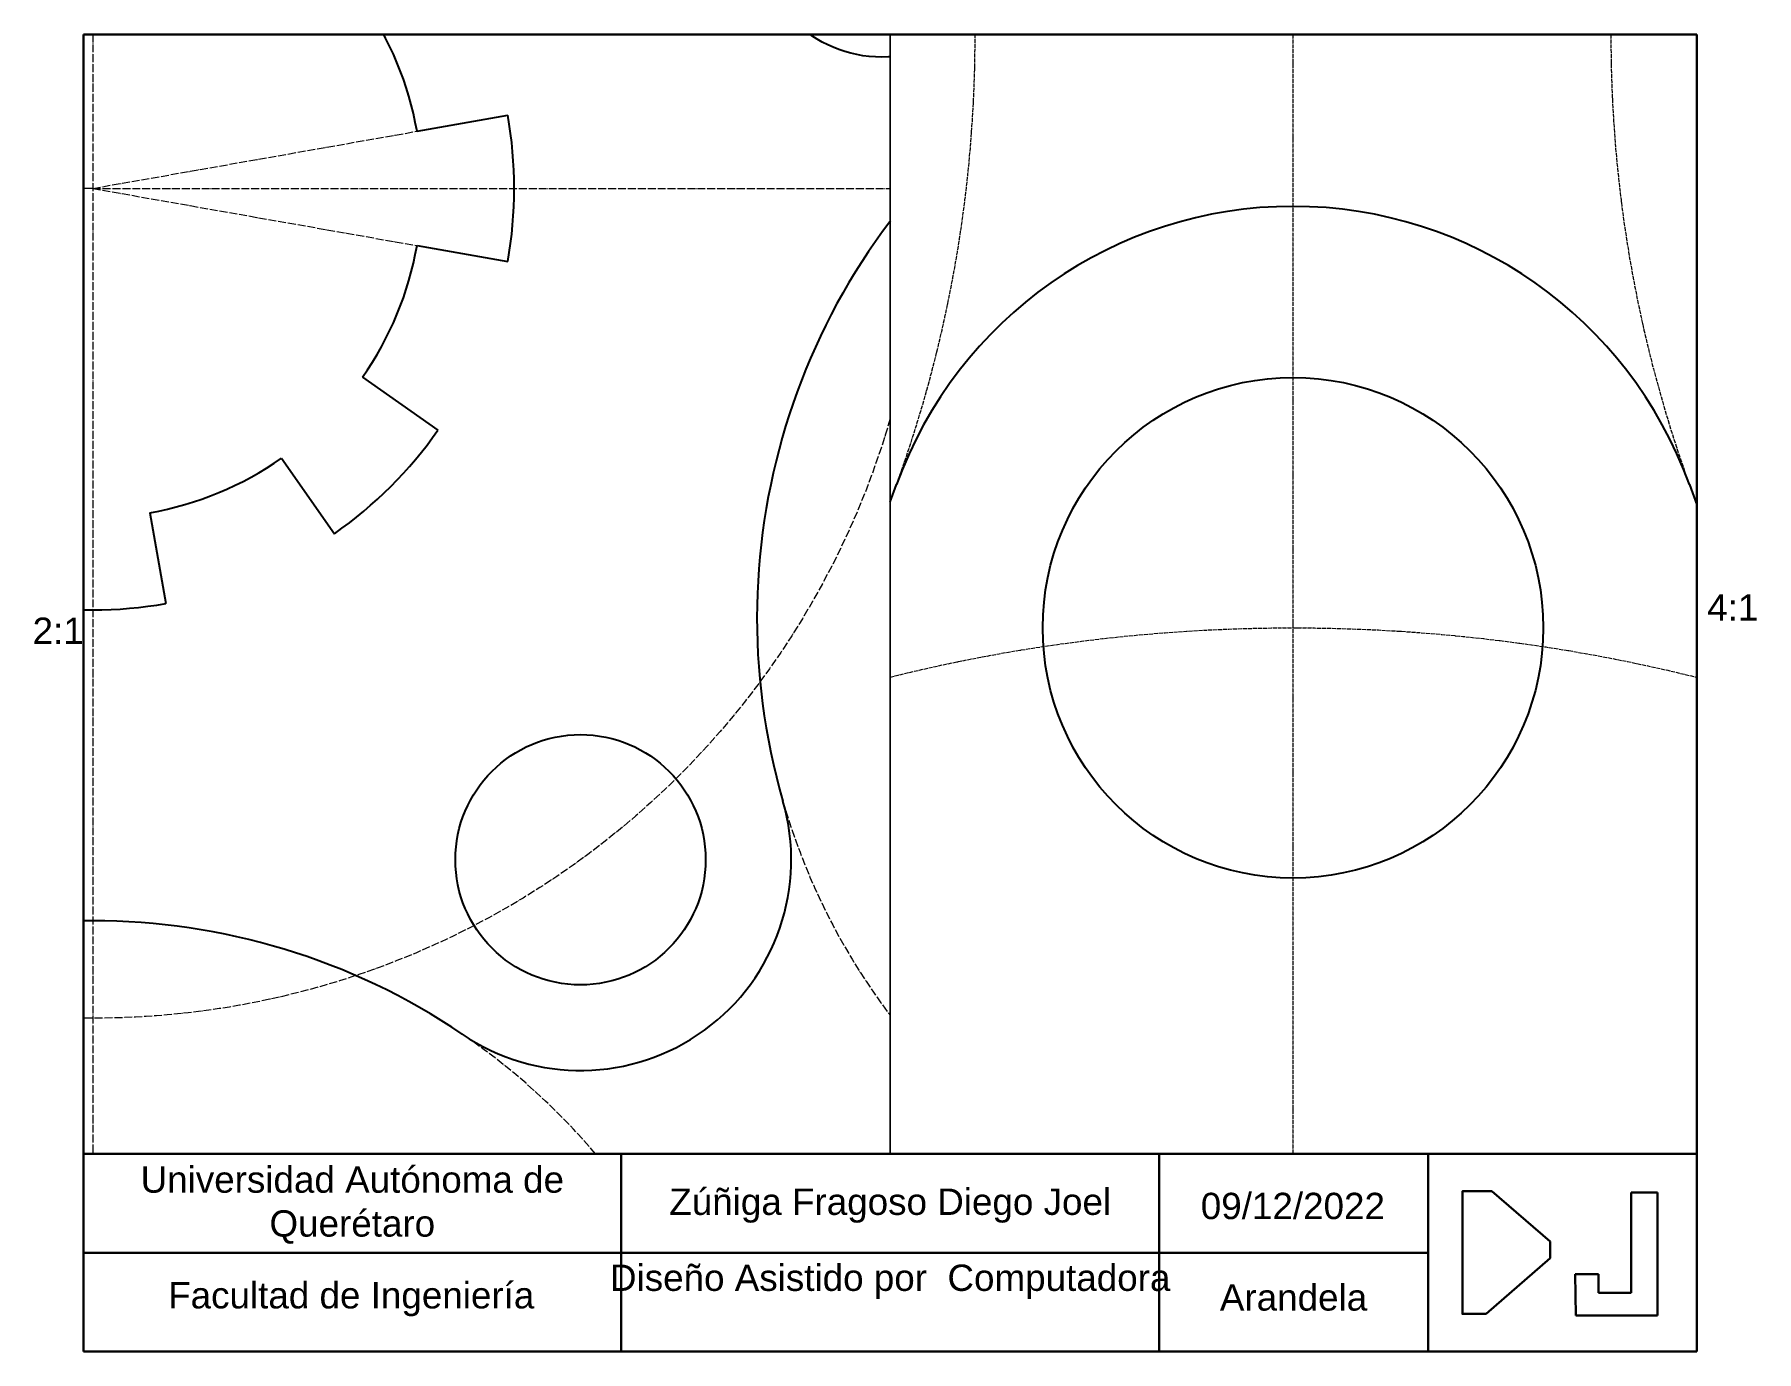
# Paper-space layout 'Layout1' of a CAD drawing. Header units: centimetres. Extents: x 1 to 263, y 0 to 200.
# The model-space entities are those that its viewports show. They can reach past a viewport. Long polylines and large blocks are cut down to what shows.
import ezdxf

# ---------------------------------------------------------------- set-up
doc = ezdxf.new("R2010")
doc.units = ezdxf.units.CM
doc.linetypes.add('ACAD_ISO04W100', pattern=[30, 24, -3, 0, -3])
for name, color, linetype, lineweight in [('Aux', 10, 'ACAD_ISO04W100', 18), ('Auxiliares', 1, 'ACAD_ISO04W100', 18), ('Figura', 140, 'Continuous', 25), ('Marco', 30, 'Continuous', 30)]:
    doc.layers.add(name, color=color, linetype=linetype, lineweight=lineweight)
doc.styles.get("Standard").update_dxf_attribs({"font": 'arial.ttf'})

# ---------------------------------------------------------------- blocks, each defined once
blk = doc.blocks.new('Marco 2')
at = {"layer": 'Marco'}
for p, q in [((270, 210), (25, 210)), ((25, 210), (25, 10)), ((270, 10), (270, 210)), ((25, 40), (270, 40)), ((106.67, 40), (106.67, 10)), ((188.33, 40), (188.33, 10)), ((229.17, 40), (229.17, 10)), ((238.85, 34.33), (247.7, 26.73)), ((264.01, 34.17), (260.02, 34.17)), ((260.02, 34.17), (260.02, 18.91)), ((264.01, 15.49), (264.01, 34.17)), ((25, 25), (229.17, 25)), ((247.7, 24.17), (237.97, 15.72)), ((255.07, 21.77), (251.53, 21.77)), ((251.53, 21.77), (251.6, 15.49)), ((255.07, 18.91), (255.07, 21.77)), ((260.02, 18.91), (255.07, 18.91)), ((251.6, 15.49), (264.01, 15.49)), ((25, 10), (270, 10))]:
    blk.add_line(p, q, dxfattribs=at)
for points in [[(237.97, 15.72), (234.38, 15.72), (234.38, 34.33), (238.85, 34.33)], [(247.7, 26.73), (247.7, 24.17)]]:
    blk.add_lwpolyline(points, dxfattribs=at)
at = {"layer": 'Marco', "char_height": 4, "attachment_point": 1}
for s, width, insert in [('\\pxqc;Universidad Autónoma de Querétaro', 81.6667, (25, 38.12)), ('\\pxqc;Zúñiga Fragoso Diego Joel', 81.6667, (106.67, 34.75)), ('\\pxqc;09/12/2022', 40.8333, (188.23, 34.11)), ('\\pxqc;Diseño Asistido por  Computadora', 81.6667, (106.67, 23.21)), ('\\pxqc;Facultad de Ingeniería', 81.6667, (24.84, 20.55)), ('\\pxqc;Arandela', 40.8333, (188.33, 20.22))]:
    blk.add_mtext_dynamic_manual_height_columns(s, width=width, gutter_width=12.5, heights=[0], dxfattribs=dict(at, insert=insert))
blk = doc.blocks.new('*U5')
at = {"layer": 'Auxiliares'}
blk.add_arc((0, 0), 5, 268.12967, 199.87033, dxfattribs=at)
blk = doc.blocks.new('*U7')
at = {"layer": 'Aux', "color": 0, "linetype": 'ByBlock', "lineweight": -2, "transparency": 16777216}
for p, rotation in [((430.9812, 130.5304), 72), ((447.2315, 118.7238), 287.9999999999999), ((437.1883, 111.427), 216)]:
    blk.add_blockref('*U5', p, dxfattribs=dict(at, rotation=rotation))
blk.add_blockref('*U5', (443.3953, 130.5304), dxfattribs=at)

msp = doc.modelspace()

# ---------------------------------------------------------------- linework, layer by layer
at = {"layer": 'Auxiliares'}
for p, q in [((53.2844, 129.2156), (53.2844, -49.2396)), ((53.2844, 39.988), (56.4358, 40.5437)), ((53.2844, 39.988), (56.4358, 40.5437)), ((53.2844, 39.988), (-48.6846, 39.988)), ((53.2844, 39.988), (179.2622, 39.988)), ((53.2844, 39.988), (56.4358, 39.4323))]:
    msp.add_line(p, q, dxfattribs=at)
msp.add_circle((53.2844, 39.988), 6.3, dxfattribs=at)
at = {"layer": 'Figura'}
for p, q in [((55.7464, 40.4221), (56.4358, 40.5437)), ((55.7464, 40.4221), (56.4358, 40.5437)), ((55.7464, 39.5539), (56.4358, 39.4323)), ((55.3323, 38.5541), (55.9057, 38.1526)), ((54.7184, 37.9401), (55.1199, 37.3667)), ((53.7185, 37.526), (53.8401, 36.8366))]:
    msp.add_line(p, q, dxfattribs=at)
for centre in [(53.2844, 46.288), (59.2761, 41.9348), (56.9875, 34.8912)]:
    msp.add_circle(centre, 0.95, dxfattribs=at)
for centre, radius, start, end in [((53.2844, 46.288), 1.6, 19.87033, 160.12967), ((47.0774, 48.5313), 5, 271.87033, 340.12967), ((59.4915, 48.5313), 5, 199.87033, 268.12967), ((59.2761, 41.9348), 1.6, 307.87033, 88.12967), ((53.2844, 39.988), 2.5, 10, 35), ((63.3277, 36.7248), 5, 127.87033, 196.12967), ((53.2844, 39.988), 3.2, 350, 10), ((53.2844, 39.988), 2.5, 325, 350), ((53.2844, 39.988), 3.2, 305, 325), ((53.2844, 39.988), 2.5, 280, 305), ((53.2844, 39.988), 3.2, 260, 280), ((56.9875, 34.8912), 1.6, 235.87033, 16.12967), ((53.2844, 29.4279), 5, 55.87033, 124.12967)]:
    msp.add_arc(centre, radius, start, end, dxfattribs=at)

# ---------------------------------------------------------------- block references
at = {"layer": 'Aux'}
msp.add_blockref('*U7', (-383.9038, -81.9991), dxfattribs=at)

psp = doc.layouts.get("Layout1")

# ---------------------------------------------------------------- block references
at = {"layer": 'Marco'}
psp.add_blockref('Marco 2', (-16.49, -10), dxfattribs=at)

# ---------------------------------------------------------------- texts
at = {"layer": 'Marco', "char_height": 4, "attachment_point": 1}
for s, insert in [('{\\C256;\\c0; 4:1}', (253.51, 115)), ('{\\C256;\\c0; 2:1}', (-0.75, 111.45))]:
    psp.add_mtext_dynamic_manual_height_columns(s, width=11.5429, gutter_width=12.5, heights=[0], dxfattribs=dict(at, insert=insert))

# ---------------------------------------------------------------- viewports
at = {"layer": 'Marco', "view_target_point": (54.365, 110)}
psp.add_viewport(center=(69.76, 115), size=(122.5, 170), view_center_point=(1.911, -73.0929), view_height=8.5, dxfattribs=at)
vp = psp.add_viewport(center=(192.26, 115), size=(122.5, 170), view_center_point=(-1.0784, -63.5844), view_height=4.25004, status=3, dxfattribs=at)
vp.frozen_layers = ['Marco']

doc.saveas('drawing.dxf')
